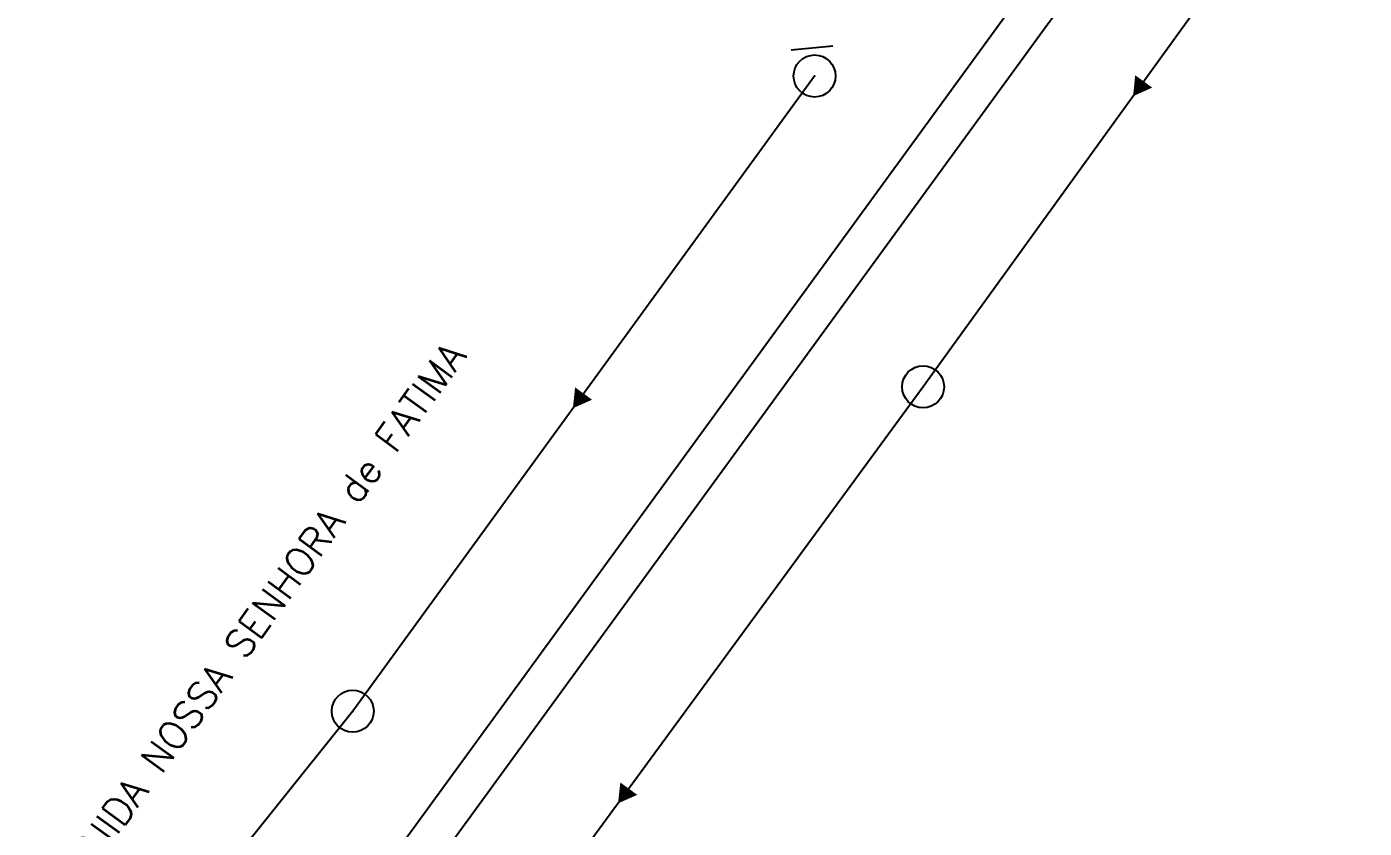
# Model space of a CAD drawing. Extents: x -289 to 361868, y -200 to 7352041.
# Drawn here: x 360884.1 to 360979.6, y 7351405.1 to 7351462.3 of the extents above; entities that cross this region are included whole.
import ezdxf
from ezdxf.enums import TextEntityAlignment as Align

# ---------------------------------------------------------------- set-up
doc = ezdxf.new("R2010")
doc.units = 0
for name, color, linetype in [('ALINHA-DEF', 7, 'Continuous'), ('ESGOTO', 7, 'Continuous'), ('TXT-LOGRAD', 3, 'Continuous')]:
    doc.layers.add(name, color=color, linetype=linetype)
doc.styles.add('SABESP', font='ROMANS.shx', dxfattribs={"height": 2})

# ---------------------------------------------------------------- blocks, each defined once
blk = doc.blocks.new('DGE001A')
at = {"color": 0}
blk.add_lwpolyline([(0, 0, 1.5, 0, 0), (1.299, 0, 0, 0, 0)], format="xyseb", dxfattribs=at)
blk = doc.blocks.new('DRE010A')
at = {"color": 0}
blk.add_line((-2.492, -0.201), (-0.504, -2.449), dxfattribs=at)
blk.add_point((0, 0), dxfattribs=at)
blk = doc.blocks.new('DGE012A')
at = {"color": 0}
blk.add_circle((0, 0), 1.5, dxfattribs=at)
blk.add_point((0, 0), dxfattribs=at)

msp = doc.modelspace()

# ---------------------------------------------------------------- linework, layer by layer
at = {"layer": 'ALINHA-DEF'}
msp.add_lwpolyline([(360813.872, 7351266.088), (360956.862, 7351462.288), (360957.692, 7351463.418), (360956.552, 7351464.238), (360955.422, 7351465.069), (360954.602, 7351463.929), (360811.612, 7351267.728), (360813.872, 7351266.088)], close=True, dxfattribs=at)
at = {"layer": 'ESGOTO', "color": 3}
for points in [[(360979.642, 7351480.238), (360948.132, 7351436.628)], [(360940.382, 7351458.828), (360907.392, 7351413.458)], [(360948.132, 7351436.628), (360906.092, 7351379.218)], [(360907.392, 7351413.458), (360867.602, 7351363.778)]]:
    msp.add_lwpolyline(points, dxfattribs=at)

# ---------------------------------------------------------------- block references
at = {"layer": 'ESGOTO', "color": 2}
for name, p, rotation in [('DRE010A', (360940.382, 7351458.828), 233.97789399), ('DGE012A', (360940.382, 7351458.828), 233.97789812), ('DGE001A', (360963.892, 7351458.439), 234.15010085), ('DGE012A', (360948.132, 7351436.628), 233.78556001), ('DGE001A', (360923.882, 7351436.149), 233.97776154), ('DGE012A', (360907.392, 7351413.458), 233.97789815), ('DGE001A', (360927.112, 7351407.928), 233.78577859)]:
    msp.add_blockref(name, p, dxfattribs=dict(at, rotation=rotation))

# ---------------------------------------------------------------- texts
at = {"layer": 'TXT-LOGRAD', "style": 'SABESP'}
msp.add_text('AVENIDA NOSSA SENHORA de FATIMA', height=2, rotation=53.85971, dxfattribs=at).set_placement((360900.312, 7351419.608), align=Align.MIDDLE_CENTER)

doc.saveas('drawing.dxf')
